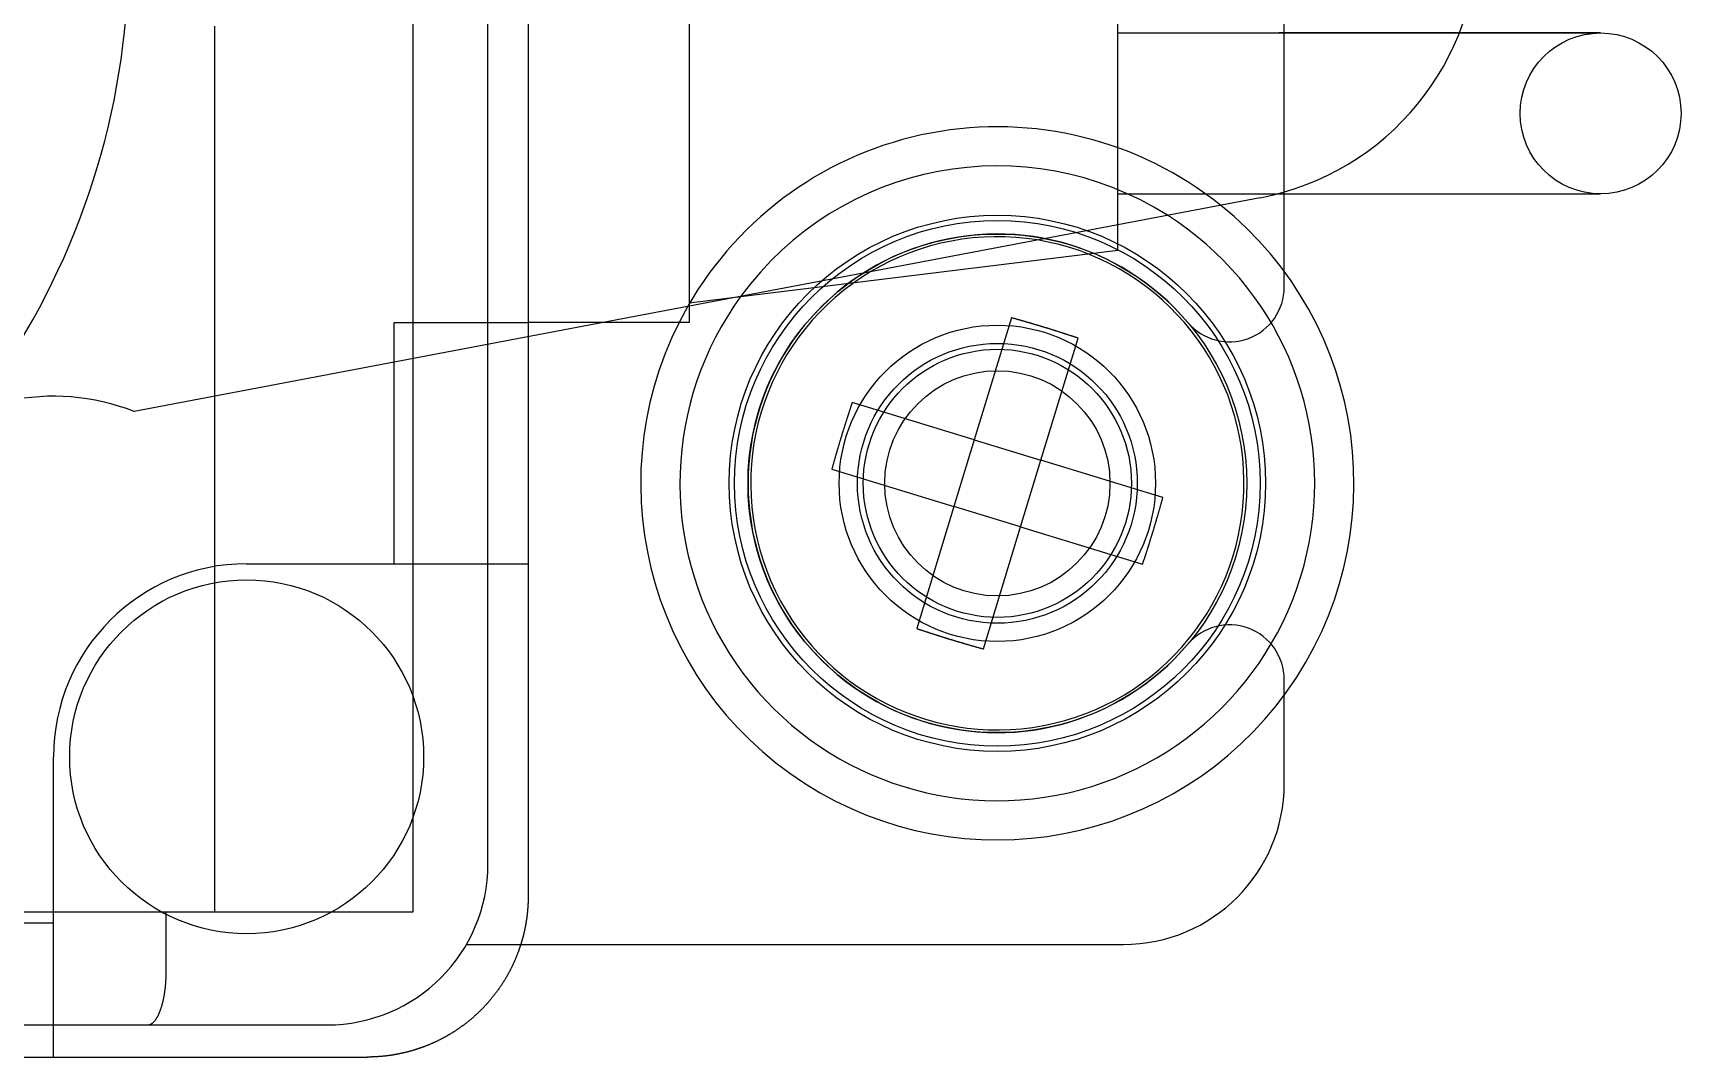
# Model space of a CAD drawing. Extents: x 3.27 to 9.48, y 3.29 to 7.63.
# Drawn here: x 4.996 to 5.601, y 6.2 to 6.576 of the extents above; entities that cross this region are included whole.
import ezdxf

# ---------------------------------------------------------------- set-up
doc = ezdxf.new("R2010")
doc.units = 0
doc.layers.add('HIDDEN_EDGES_ANSI_', color=7, linetype='CONTINUOUS')
doc.layers.add('VISIBLE_EDGES_ANSI_', color=7, linetype='CONTINUOUS')

msp = doc.modelspace()

# ---------------------------------------------------------------- linework, layer by layer
at = {"layer": 'HIDDEN_EDGES_ANSI_'}
for p, q in [((5.17743, 6.95223), (5.17743, 6.25931)), ((5.13511, 6.76183), (5.13511, 6.45672)), ((5.23648, 6.7416), (5.23648, 6.46994)), ((5.39396, 6.49653), (5.39396, 6.71501)), ((5.45499, 6.51787), (5.45499, 6.59658)), ((5.06237, 6.44292), (5.06237, 6.57872)), ((5.16267, 6.46196), (5.16267, 6.58236)), ((5.39396, 6.57624), (5.45302, 6.57624)), ((5.39396, 6.57624), (5.45302, 6.57624)), ((5.45302, 6.57624), (5.51931, 6.57624)), ((5.51931, 6.57624), (5.45302, 6.57624)), ((5.39396, 6.51719), (5.45302, 6.51719)), ((5.45302, 6.51719), (5.45499, 6.51719)), ((5.23648, 6.47719), (5.39396, 6.49653)), ((5.45499, 6.48295), (5.45499, 6.48864)), ((5.12822, 6.46994), (5.17743, 6.46994)), ((5.12822, 6.38136), (5.12822, 6.46994)), ((5.23648, 6.46994), (5.17743, 6.46994)), ((5.07408, 6.38136), (5.17743, 6.38136)), ((5.45499, 6.33314), (5.45499, 6.33883)), ((5.00322, 6.20026), (5.00322, 6.31049)), ((5.17743, 6.25931), (5.17743, 6.2593)), ((3.74731, 6.24947), (5.00322, 6.24947))]:
    msp.add_line(p, q, dxfattribs=at)
msp.add_polyline3d([(5.17743, 6.2593, 0), (5.17743, 6.25916, 0), (5.17743, 6.25902, 0), (5.17743, 6.25888, 0), (5.17743, 6.25873, 0), (5.17742, 6.25859, 0), (5.17742, 6.25845, 0), (5.17742, 6.25831, 0), (5.17742, 6.25817, 0), (5.17742, 6.25802, 0), (5.17741, 6.25788, 0), (5.17741, 6.25774, 0), (5.1774, 6.2576, 0), (5.1774, 6.25746, 0), (5.1774, 6.25731, 0), (5.17739, 6.25717, 0), (5.17739, 6.25703, 0), (5.17738, 6.25689, 0), (5.17737, 6.25675, 0), (5.17737, 6.25661, 0), (5.17736, 6.25646, 0), (5.17735, 6.25632, 0), (5.17735, 6.25618, 0), (5.17734, 6.25604, 0), (5.17733, 6.2559, 0), (5.17732, 6.25576, 0), (5.17731, 6.25562, 0), (5.1773, 6.25547, 0), (5.17729, 6.25533, 0), (5.17729, 6.25519, 0), (5.17728, 6.25505, 0), (5.17726, 6.25491, 0), (5.17725, 6.25477, 0), (5.17724, 6.25463, 0), (5.17723, 6.25448, 0), (5.17722, 6.25434, 0), (5.17721, 6.2542, 0), (5.1772, 6.25406, 0), (5.17718, 6.25392, 0), (5.17717, 6.25378, 0), (5.17716, 6.25364, 0), (5.17714, 6.2535, 0), (5.17713, 6.25336, 0), (5.17711, 6.25322, 0), (5.1771, 6.25307, 0), (5.17708, 6.25293, 0), (5.17707, 6.25279, 0), (5.17705, 6.25265, 0), (5.17704, 6.25251, 0), (5.17702, 6.25237, 0), (5.177, 6.25223, 0), (5.17699, 6.25209, 0), (5.17697, 6.25195, 0), (5.17695, 6.25181, 0), (5.17693, 6.25167, 0), (5.17691, 6.25153, 0), (5.1769, 6.25139, 0), (5.17688, 6.25125, 0), (5.17686, 6.25111, 0), (5.17684, 6.25097, 0), (5.17682, 6.25083, 0), (5.1768, 6.25069, 0), (5.17678, 6.25055, 0), (5.17675, 6.25041, 0), (5.17673, 6.25027, 0), (5.17671, 6.25013, 0), (5.17669, 6.24999, 0), (5.17667, 6.24985, 0), (5.17664, 6.24971, 0), (5.17662, 6.24957, 0), (5.1766, 6.24943, 0), (5.17657, 6.24929, 0), (5.17655, 6.24915, 0), (5.17652, 6.24901, 0), (5.1765, 6.24887, 0), (5.17647, 6.24873, 0), (5.17645, 6.2486, 0), (5.17642, 6.24846, 0), (5.1764, 6.24832, 0), (5.17637, 6.24818, 0), (5.17634, 6.24804, 0), (5.17632, 6.2479, 0), (5.17629, 6.24776, 0), (5.17626, 6.24762, 0), (5.17623, 6.24748, 0), (5.1762, 6.24735, 0), (5.17618, 6.24721, 0), (5.17615, 6.24707, 0), (5.17612, 6.24693, 0), (5.17609, 6.24679, 0), (5.17606, 6.24665, 0), (5.17603, 6.24652, 0), (5.176, 6.24638, 0), (5.17596, 6.24624, 0), (5.17593, 6.2461, 0), (5.1759, 6.24596, 0), (5.17587, 6.24583, 0), (5.17584, 6.24569, 0), (5.1758, 6.24555, 0), (5.17577, 6.24541, 0), (5.17574, 6.24528, 0), (5.1757, 6.24514, 0), (5.17567, 6.245, 0), (5.17563, 6.24486, 0), (5.1756, 6.24473, 0), (5.17556, 6.24459, 0), (5.17553, 6.24445, 0), (5.17549, 6.24432, 0), (5.17546, 6.24418, 0), (5.17542, 6.24404, 0), (5.17538, 6.24391, 0), (5.17535, 6.24377, 0), (5.17531, 6.24363, 0), (5.17527, 6.2435, 0), (5.17523, 6.24336, 0), (5.1752, 6.24322, 0), (5.17516, 6.24309, 0), (5.17512, 6.24295, 0), (5.17508, 6.24282, 0), (5.17504, 6.24268, 0), (5.175, 6.24254, 0), (5.17496, 6.24241, 0), (5.17492, 6.24227, 0), (5.17488, 6.24214, 0), (5.17483, 6.242, 0), (5.17479, 6.24187, 0), (5.17475, 6.24173, 0), (5.17471, 6.2416, 0)], dxfattribs=at)
for centre, radius in [((5.34967, 6.41089), 0.09843), ((5.34967, 6.41089), 0.09651), ((5.34967, 6.41089), 0.09154), ((5.34967, 6.41089), 0.05807), ((5.34967, 6.41089), 0.05807), ((5.34967, 6.41089), 0.05138), ((5.34967, 6.41089), 0.04921), ((5.34967, 6.41089), 0.04134), ((5.07408, 6.31049), 0.06496)]:
    msp.add_circle(centre, radius, dxfattribs=at)
for centre, radius, start, end in [((4.75519, 6.60577), 0.27559, 322.22039, 356.06953), ((5.34967, 6.41089), 0.13091, 51.26681, 150.22991), ((5.34967, 6.41089), 0.11654, 57.61858, 143.87814), ((5.34967, 6.41089), 0.09154, 40.21133, 319.78867), ((5.34967, 6.41089), 0.09055, 80.67099, 120.82573), ((5.43491, 6.48295), 0.02008, 220.21133, 0), ((5.07408, 6.31049), 0.07087, 90, 180), ((5.43491, 6.33883), 0.02008, 0, 139.78867)]:
    msp.add_arc(centre, radius, start, end, dxfattribs=at)
at = {"layer": 'VISIBLE_EDGES_ANSI_'}
for p, q in [((5.51931, 6.57624), (5.57113, 6.57624)), ((5.57113, 6.57624), (5.51931, 6.57624)), ((5.45499, 6.48864), (5.45499, 6.51787)), ((5.45499, 6.51719), (5.57113, 6.51719)), ((5.44615, 6.51577), (5.03274, 6.43729)), ((5.35482, 6.47167), (5.34116, 6.42686)), ((5.16267, 6.27112), (5.16267, 6.46196)), ((5.36564, 6.4194), (5.3793, 6.46421)), ((5.13511, 6.45672), (5.13511, 6.25341)), ((5.06237, 6.25341), (5.06237, 6.44292)), ((5.34116, 6.42686), (5.29635, 6.44051)), ((5.34116, 6.42686), (5.3337, 6.40238)), ((5.34116, 6.42686), (5.36564, 6.4194)), ((5.35818, 6.39492), (5.36564, 6.4194)), ((5.41046, 6.40574), (5.36564, 6.4194)), ((5.28889, 6.41603), (5.3337, 6.40238)), ((5.3337, 6.40238), (5.32005, 6.35756)), ((5.35818, 6.39492), (5.3337, 6.40238)), ((5.34453, 6.3501), (5.35818, 6.39492)), ((5.35818, 6.39492), (5.403, 6.38126)), ((5.45499, 6.30065), (5.45499, 6.33314)), ((5.06237, 6.25341), (4.91591, 6.25341)), ((5.04456, 6.23175), (5.04456, 6.25341)), ((5.13511, 6.25341), (5.06237, 6.25341)), ((5.15475, 6.2416), (5.39593, 6.2416)), ((4.90892, 6.21207), (5.03776, 6.21207)), ((5.03776, 6.21207), (5.10361, 6.21207)), ((4.90692, 6.20026), (5.11837, 6.20026)), ((5.11837, 6.20026), (5.11838, 6.20026))]:
    msp.add_line(p, q, dxfattribs=at)
for points in [[(5.3793, 6.46421, 0), (5.37911, 6.46427, 0), (5.37892, 6.46434, 0), (5.37873, 6.4644, 0), (5.37854, 6.46446, 0), (5.37835, 6.46453, 0), (5.37816, 6.46459, 0), (5.37797, 6.46465, 0), (5.37778, 6.46472, 0), (5.37759, 6.46478, 0), (5.3774, 6.46484, 0), (5.37721, 6.4649, 0), (5.37702, 6.46497, 0), (5.37683, 6.46503, 0), (5.37664, 6.46509, 0), (5.37645, 6.46515, 0), (5.37626, 6.46521, 0), (5.37607, 6.46528, 0), (5.37588, 6.46534, 0), (5.37569, 6.4654, 0), (5.3755, 6.46546, 0), (5.37531, 6.46552, 0), (5.37512, 6.46558, 0), (5.37493, 6.46565, 0), (5.37474, 6.46571, 0), (5.37455, 6.46577, 0), (5.37436, 6.46583, 0), (5.37417, 6.46589, 0), (5.37398, 6.46595, 0), (5.37379, 6.46601, 0), (5.3736, 6.46607, 0), (5.37341, 6.46614, 0), (5.37322, 6.4662, 0), (5.37303, 6.46626, 0), (5.37283, 6.46632, 0), (5.37264, 6.46638, 0), (5.37245, 6.46644, 0), (5.37226, 6.4665, 0), (5.37207, 6.46656, 0), (5.37188, 6.46662, 0), (5.37169, 6.46668, 0), (5.3715, 6.46674, 0), (5.37131, 6.4668, 0), (5.37112, 6.46686, 0), (5.37093, 6.46692, 0), (5.37074, 6.46698, 0), (5.37055, 6.46704, 0), (5.37036, 6.4671, 0), (5.37016, 6.46716, 0), (5.36997, 6.46722, 0), (5.36978, 6.46728, 0), (5.36959, 6.46734, 0), (5.3694, 6.4674, 0), (5.36921, 6.46746, 0), (5.36902, 6.46752, 0), (5.36883, 6.46757, 0), (5.36864, 6.46763, 0), (5.36845, 6.46769, 0), (5.36825, 6.46775, 0), (5.36806, 6.46781, 0), (5.36787, 6.46787, 0), (5.36768, 6.46793, 0), (5.36749, 6.46799, 0), (5.3673, 6.46804, 0), (5.36711, 6.4681, 0), (5.36692, 6.46816, 0), (5.36672, 6.46822, 0), (5.36653, 6.46828, 0), (5.36634, 6.46833, 0), (5.36615, 6.46839, 0), (5.36596, 6.46845, 0), (5.36577, 6.46851, 0), (5.36558, 6.46857, 0), (5.36538, 6.46862, 0), (5.36519, 6.46868, 0), (5.365, 6.46874, 0), (5.36481, 6.4688, 0), (5.36462, 6.46885, 0), (5.36443, 6.46891, 0), (5.36424, 6.46897, 0), (5.36404, 6.46902, 0), (5.36385, 6.46908, 0), (5.36366, 6.46914, 0), (5.36347, 6.4692, 0), (5.36328, 6.46925, 0), (5.36309, 6.46931, 0), (5.36289, 6.46937, 0), (5.3627, 6.46942, 0), (5.36251, 6.46948, 0), (5.36232, 6.46953, 0), (5.36213, 6.46959, 0), (5.36193, 6.46965, 0), (5.36174, 6.4697, 0), (5.36155, 6.46976, 0), (5.36136, 6.46982, 0), (5.36117, 6.46987, 0), (5.36097, 6.46993, 0), (5.36078, 6.46998, 0), (5.36059, 6.47004, 0), (5.3604, 6.47009, 0), (5.36021, 6.47015, 0), (5.36001, 6.4702, 0), (5.35982, 6.47026, 0), (5.35963, 6.47032, 0), (5.35944, 6.47037, 0), (5.35925, 6.47043, 0), (5.35905, 6.47048, 0), (5.35886, 6.47054, 0), (5.35867, 6.47059, 0), (5.35848, 6.47065, 0), (5.35828, 6.4707, 0), (5.35809, 6.47075, 0), (5.3579, 6.47081, 0), (5.35771, 6.47086, 0), (5.35751, 6.47092, 0), (5.35732, 6.47097, 0), (5.35713, 6.47103, 0), (5.35694, 6.47108, 0), (5.35674, 6.47113, 0), (5.35655, 6.47119, 0), (5.35636, 6.47124, 0), (5.35617, 6.4713, 0), (5.35597, 6.47135, 0), (5.35578, 6.4714, 0), (5.35559, 6.47146, 0), (5.3554, 6.47151, 0), (5.3552, 6.47156, 0), (5.35501, 6.47162, 0), (5.35482, 6.47167, 0)], [(5.29635, 6.44051, 0), (5.29629, 6.44032, 0), (5.29622, 6.44013, 0), (5.29616, 6.43994, 0), (5.2961, 6.43975, 0), (5.29603, 6.43956, 0), (5.29597, 6.43937, 0), (5.29591, 6.43918, 0), (5.29585, 6.43899, 0), (5.29578, 6.4388, 0), (5.29572, 6.43861, 0), (5.29566, 6.43842, 0), (5.2956, 6.43823, 0), (5.29553, 6.43804, 0), (5.29547, 6.43785, 0), (5.29541, 6.43766, 0), (5.29535, 6.43747, 0), (5.29528, 6.43728, 0), (5.29522, 6.43709, 0), (5.29516, 6.4369, 0), (5.2951, 6.43671, 0), (5.29504, 6.43652, 0), (5.29498, 6.43633, 0), (5.29491, 6.43614, 0), (5.29485, 6.43595, 0), (5.29479, 6.43576, 0), (5.29473, 6.43557, 0), (5.29467, 6.43538, 0), (5.29461, 6.43519, 0), (5.29455, 6.435, 0), (5.29449, 6.43481, 0), (5.29442, 6.43462, 0), (5.29436, 6.43443, 0), (5.2943, 6.43424, 0), (5.29424, 6.43405, 0), (5.29418, 6.43386, 0), (5.29412, 6.43367, 0), (5.29406, 6.43348, 0), (5.294, 6.43329, 0), (5.29394, 6.4331, 0), (5.29388, 6.43291, 0), (5.29382, 6.43271, 0), (5.29376, 6.43252, 0), (5.2937, 6.43233, 0), (5.29364, 6.43214, 0), (5.29358, 6.43195, 0), (5.29352, 6.43176, 0), (5.29346, 6.43157, 0), (5.2934, 6.43138, 0), (5.29334, 6.43119, 0), (5.29328, 6.431, 0), (5.29322, 6.43081, 0), (5.29316, 6.43062, 0), (5.2931, 6.43042, 0), (5.29305, 6.43023, 0), (5.29299, 6.43004, 0), (5.29293, 6.42985, 0), (5.29287, 6.42966, 0), (5.29281, 6.42947, 0), (5.29275, 6.42928, 0), (5.29269, 6.42909, 0), (5.29263, 6.4289, 0), (5.29258, 6.4287, 0), (5.29252, 6.42851, 0), (5.29246, 6.42832, 0), (5.2924, 6.42813, 0), (5.29234, 6.42794, 0), (5.29228, 6.42775, 0), (5.29223, 6.42756, 0), (5.29217, 6.42736, 0), (5.29211, 6.42717, 0), (5.29205, 6.42698, 0), (5.29199, 6.42679, 0), (5.29194, 6.4266, 0), (5.29188, 6.42641, 0), (5.29182, 6.42622, 0), (5.29176, 6.42602, 0), (5.29171, 6.42583, 0), (5.29165, 6.42564, 0), (5.29159, 6.42545, 0), (5.29154, 6.42526, 0), (5.29148, 6.42507, 0), (5.29142, 6.42487, 0), (5.29137, 6.42468, 0), (5.29131, 6.42449, 0), (5.29125, 6.4243, 0), (5.2912, 6.42411, 0), (5.29114, 6.42392, 0), (5.29108, 6.42372, 0), (5.29103, 6.42353, 0), (5.29097, 6.42334, 0), (5.29091, 6.42315, 0), (5.29086, 6.42296, 0), (5.2908, 6.42276, 0), (5.29075, 6.42257, 0), (5.29069, 6.42238, 0), (5.29063, 6.42219, 0), (5.29058, 6.422, 0), (5.29052, 6.4218, 0), (5.29047, 6.42161, 0), (5.29041, 6.42142, 0), (5.29036, 6.42123, 0), (5.2903, 6.42104, 0), (5.29025, 6.42084, 0), (5.29019, 6.42065, 0), (5.29014, 6.42046, 0), (5.29008, 6.42027, 0), (5.29003, 6.42007, 0), (5.28997, 6.41988, 0), (5.28992, 6.41969, 0), (5.28986, 6.4195, 0), (5.28981, 6.41931, 0), (5.28975, 6.41911, 0), (5.2897, 6.41892, 0), (5.28964, 6.41873, 0), (5.28959, 6.41854, 0), (5.28953, 6.41834, 0), (5.28948, 6.41815, 0), (5.28943, 6.41796, 0), (5.28937, 6.41777, 0), (5.28932, 6.41757, 0), (5.28926, 6.41738, 0), (5.28921, 6.41719, 0), (5.28916, 6.417, 0), (5.2891, 6.4168, 0), (5.28905, 6.41661, 0), (5.289, 6.41642, 0), (5.28894, 6.41623, 0), (5.28889, 6.41603, 0)], [(5.403, 6.38126, 0), (5.40306, 6.38145, 0), (5.40312, 6.38164, 0), (5.40319, 6.38183, 0), (5.40325, 6.38202, 0), (5.40331, 6.38221, 0), (5.40338, 6.3824, 0), (5.40344, 6.38259, 0), (5.4035, 6.38278, 0), (5.40356, 6.38297, 0), (5.40363, 6.38316, 0), (5.40369, 6.38335, 0), (5.40375, 6.38354, 0), (5.40381, 6.38373, 0), (5.40388, 6.38392, 0), (5.40394, 6.38411, 0), (5.404, 6.3843, 0), (5.40406, 6.38449, 0), (5.40412, 6.38468, 0), (5.40419, 6.38487, 0), (5.40425, 6.38506, 0), (5.40431, 6.38525, 0), (5.40437, 6.38544, 0), (5.40443, 6.38563, 0), (5.40449, 6.38582, 0), (5.40456, 6.38601, 0), (5.40462, 6.3862, 0), (5.40468, 6.38639, 0), (5.40474, 6.38658, 0), (5.4048, 6.38677, 0), (5.40486, 6.38696, 0), (5.40492, 6.38715, 0), (5.40498, 6.38734, 0), (5.40504, 6.38754, 0), (5.4051, 6.38773, 0), (5.40516, 6.38792, 0), (5.40522, 6.38811, 0), (5.40529, 6.3883, 0), (5.40535, 6.38849, 0), (5.40541, 6.38868, 0), (5.40547, 6.38887, 0), (5.40553, 6.38906, 0), (5.40559, 6.38925, 0), (5.40565, 6.38944, 0), (5.40571, 6.38963, 0), (5.40577, 6.38982, 0), (5.40583, 6.39001, 0), (5.40589, 6.3902, 0), (5.40595, 6.3904, 0), (5.406, 6.39059, 0), (5.40606, 6.39078, 0), (5.40612, 6.39097, 0), (5.40618, 6.39116, 0), (5.40624, 6.39135, 0), (5.4063, 6.39154, 0), (5.40636, 6.39173, 0), (5.40642, 6.39192, 0), (5.40648, 6.39211, 0), (5.40654, 6.39231, 0), (5.4066, 6.3925, 0), (5.40665, 6.39269, 0), (5.40671, 6.39288, 0), (5.40677, 6.39307, 0), (5.40683, 6.39326, 0), (5.40689, 6.39345, 0), (5.40695, 6.39364, 0), (5.407, 6.39384, 0), (5.40706, 6.39403, 0), (5.40712, 6.39422, 0), (5.40718, 6.39441, 0), (5.40724, 6.3946, 0), (5.40729, 6.39479, 0), (5.40735, 6.39498, 0), (5.40741, 6.39518, 0), (5.40747, 6.39537, 0), (5.40752, 6.39556, 0), (5.40758, 6.39575, 0), (5.40764, 6.39594, 0), (5.4077, 6.39613, 0), (5.40775, 6.39633, 0), (5.40781, 6.39652, 0), (5.40787, 6.39671, 0), (5.40792, 6.3969, 0), (5.40798, 6.39709, 0), (5.40804, 6.39728, 0), (5.40809, 6.39748, 0), (5.40815, 6.39767, 0), (5.40821, 6.39786, 0), (5.40826, 6.39805, 0), (5.40832, 6.39824, 0), (5.40838, 6.39843, 0), (5.40843, 6.39863, 0), (5.40849, 6.39882, 0), (5.40855, 6.39901, 0), (5.4086, 6.3992, 0), (5.40866, 6.39939, 0), (5.40871, 6.39959, 0), (5.40877, 6.39978, 0), (5.40882, 6.39997, 0), (5.40888, 6.40016, 0), (5.40894, 6.40035, 0), (5.40899, 6.40055, 0), (5.40905, 6.40074, 0), (5.4091, 6.40093, 0), (5.40916, 6.40112, 0), (5.40921, 6.40132, 0), (5.40927, 6.40151, 0), (5.40932, 6.4017, 0), (5.40938, 6.40189, 0), (5.40943, 6.40208, 0), (5.40949, 6.40228, 0), (5.40954, 6.40247, 0), (5.40959, 6.40266, 0), (5.40965, 6.40285, 0), (5.4097, 6.40305, 0), (5.40976, 6.40324, 0), (5.40981, 6.40343, 0), (5.40987, 6.40362, 0), (5.40992, 6.40382, 0), (5.40997, 6.40401, 0), (5.41003, 6.4042, 0), (5.41008, 6.40439, 0), (5.41014, 6.40459, 0), (5.41019, 6.40478, 0), (5.41024, 6.40497, 0), (5.4103, 6.40516, 0), (5.41035, 6.40536, 0), (5.4104, 6.40555, 0), (5.41046, 6.40574, 0)], [(5.32005, 6.35756, 0), (5.32024, 6.3575, 0), (5.32043, 6.35744, 0), (5.32062, 6.35737, 0), (5.32081, 6.35731, 0), (5.321, 6.35725, 0), (5.32119, 6.35718, 0), (5.32138, 6.35712, 0), (5.32157, 6.35706, 0), (5.32176, 6.357, 0), (5.32195, 6.35693, 0), (5.32214, 6.35687, 0), (5.32233, 6.35681, 0), (5.32252, 6.35675, 0), (5.32271, 6.35668, 0), (5.3229, 6.35662, 0), (5.32309, 6.35656, 0), (5.32328, 6.3565, 0), (5.32347, 6.35644, 0), (5.32366, 6.35637, 0), (5.32385, 6.35631, 0), (5.32404, 6.35625, 0), (5.32423, 6.35619, 0), (5.32442, 6.35613, 0), (5.32461, 6.35607, 0), (5.3248, 6.35601, 0), (5.32499, 6.35594, 0), (5.32518, 6.35588, 0), (5.32537, 6.35582, 0), (5.32556, 6.35576, 0), (5.32575, 6.3557, 0), (5.32594, 6.35564, 0), (5.32613, 6.35558, 0), (5.32632, 6.35552, 0), (5.32651, 6.35546, 0), (5.3267, 6.3554, 0), (5.32689, 6.35534, 0), (5.32708, 6.35528, 0), (5.32727, 6.35521, 0), (5.32746, 6.35515, 0), (5.32766, 6.35509, 0), (5.32785, 6.35503, 0), (5.32804, 6.35497, 0), (5.32823, 6.35491, 0), (5.32842, 6.35485, 0), (5.32861, 6.35479, 0), (5.3288, 6.35473, 0), (5.32899, 6.35467, 0), (5.32918, 6.35462, 0), (5.32937, 6.35456, 0), (5.32956, 6.3545, 0), (5.32975, 6.35444, 0), (5.32995, 6.35438, 0), (5.33014, 6.35432, 0), (5.33033, 6.35426, 0), (5.33052, 6.3542, 0), (5.33071, 6.35414, 0), (5.3309, 6.35408, 0), (5.33109, 6.35402, 0), (5.33128, 6.35397, 0), (5.33147, 6.35391, 0), (5.33167, 6.35385, 0), (5.33186, 6.35379, 0), (5.33205, 6.35373, 0), (5.33224, 6.35367, 0), (5.33243, 6.35361, 0), (5.33262, 6.35356, 0), (5.33281, 6.3535, 0), (5.333, 6.35344, 0), (5.3332, 6.35338, 0), (5.33339, 6.35332, 0), (5.33358, 6.35327, 0), (5.33377, 6.35321, 0), (5.33396, 6.35315, 0), (5.33415, 6.35309, 0), (5.33434, 6.35304, 0), (5.33454, 6.35298, 0), (5.33473, 6.35292, 0), (5.33492, 6.35286, 0), (5.33511, 6.35281, 0), (5.3353, 6.35275, 0), (5.33549, 6.35269, 0), (5.33569, 6.35264, 0), (5.33588, 6.35258, 0), (5.33607, 6.35252, 0), (5.33626, 6.35247, 0), (5.33645, 6.35241, 0), (5.33664, 6.35235, 0), (5.33684, 6.3523, 0), (5.33703, 6.35224, 0), (5.33722, 6.35218, 0), (5.33741, 6.35213, 0), (5.3376, 6.35207, 0), (5.3378, 6.35202, 0), (5.33799, 6.35196, 0), (5.33818, 6.3519, 0), (5.33837, 6.35185, 0), (5.33856, 6.35179, 0), (5.33876, 6.35174, 0), (5.33895, 6.35168, 0), (5.33914, 6.35163, 0), (5.33933, 6.35157, 0), (5.33952, 6.35151, 0), (5.33972, 6.35146, 0), (5.33991, 6.3514, 0), (5.3401, 6.35135, 0), (5.34029, 6.35129, 0), (5.34049, 6.35124, 0), (5.34068, 6.35118, 0), (5.34087, 6.35113, 0), (5.34106, 6.35107, 0), (5.34126, 6.35102, 0), (5.34145, 6.35097, 0), (5.34164, 6.35091, 0), (5.34183, 6.35086, 0), (5.34202, 6.3508, 0), (5.34222, 6.35075, 0), (5.34241, 6.35069, 0), (5.3426, 6.35064, 0), (5.34279, 6.35059, 0), (5.34299, 6.35053, 0), (5.34318, 6.35048, 0), (5.34337, 6.35042, 0), (5.34356, 6.35037, 0), (5.34376, 6.35032, 0), (5.34395, 6.35026, 0), (5.34414, 6.35021, 0), (5.34434, 6.35016, 0), (5.34453, 6.3501, 0)], [(5.17471, 6.2416, 0), (5.17465, 6.24141, 0), (5.17459, 6.24122, 0), (5.17453, 6.24104, 0), (5.17447, 6.24085, 0), (5.17441, 6.24067, 0), (5.17435, 6.24048, 0), (5.17428, 6.2403, 0), (5.17422, 6.24011, 0), (5.17416, 6.23993, 0), (5.17409, 6.23974, 0), (5.17403, 6.23956, 0), (5.17396, 6.23938, 0), (5.1739, 6.23919, 0), (5.17383, 6.23901, 0), (5.17376, 6.23883, 0), (5.17369, 6.23864, 0), (5.17363, 6.23846, 0), (5.17356, 6.23828, 0), (5.17349, 6.23809, 0), (5.17342, 6.23791, 0), (5.17334, 6.23773, 0), (5.17327, 6.23755, 0), (5.1732, 6.23737, 0), (5.17313, 6.23719, 0), (5.17305, 6.237, 0), (5.17298, 6.23682, 0), (5.1729, 6.23664, 0), (5.17283, 6.23646, 0), (5.17275, 6.23628, 0), (5.17268, 6.2361, 0), (5.1726, 6.23592, 0), (5.17252, 6.23574, 0), (5.17244, 6.23556, 0), (5.17236, 6.23538, 0), (5.17228, 6.23521, 0), (5.1722, 6.23503, 0), (5.17212, 6.23485, 0), (5.17204, 6.23467, 0), (5.17196, 6.2345, 0), (5.17188, 6.23432, 0), (5.1718, 6.23414, 0), (5.17171, 6.23396, 0), (5.17163, 6.23379, 0), (5.17154, 6.23361, 0), (5.17146, 6.23344, 0), (5.17137, 6.23326, 0), (5.17129, 6.23309, 0), (5.1712, 6.23291, 0), (5.17111, 6.23274, 0), (5.17102, 6.23256, 0), (5.17094, 6.23239, 0), (5.17085, 6.23222, 0), (5.17076, 6.23204, 0), (5.17067, 6.23187, 0), (5.17058, 6.2317, 0), (5.17048, 6.23153, 0), (5.17039, 6.23135, 0), (5.1703, 6.23118, 0), (5.17021, 6.23101, 0), (5.17011, 6.23084, 0), (5.17002, 6.23067, 0), (5.16992, 6.2305, 0), (5.16983, 6.23033, 0), (5.16973, 6.23016, 0), (5.16964, 6.22999, 0), (5.16954, 6.22982, 0), (5.16944, 6.22965, 0), (5.16934, 6.22948, 0), (5.16924, 6.22932, 0), (5.16914, 6.22915, 0), (5.16905, 6.22898, 0), (5.16894, 6.22882, 0), (5.16884, 6.22865, 0), (5.16874, 6.22848, 0), (5.16864, 6.22832, 0), (5.16854, 6.22815, 0), (5.16844, 6.22799, 0), (5.16833, 6.22782, 0), (5.16823, 6.22766, 0), (5.16812, 6.22749, 0), (5.16802, 6.22733, 0), (5.16791, 6.22716, 0), (5.16781, 6.227, 0), (5.1677, 6.22684, 0), (5.16759, 6.22668, 0), (5.16748, 6.22651, 0), (5.16737, 6.22635, 0), (5.16727, 6.22619, 0), (5.16716, 6.22603, 0), (5.16705, 6.22587, 0), (5.16694, 6.22571, 0), (5.16682, 6.22555, 0), (5.16671, 6.22539, 0), (5.1666, 6.22523, 0), (5.16649, 6.22507, 0), (5.16638, 6.22491, 0), (5.16626, 6.22475, 0), (5.16615, 6.2246, 0), (5.16603, 6.22444, 0), (5.16592, 6.22428, 0), (5.1658, 6.22413, 0), (5.16569, 6.22397, 0), (5.16557, 6.22381, 0), (5.16545, 6.22366, 0), (5.16533, 6.2235, 0), (5.16521, 6.22335, 0), (5.1651, 6.22319, 0), (5.16498, 6.22304, 0), (5.16486, 6.22289, 0), (5.16474, 6.22273, 0), (5.16461, 6.22258, 0), (5.16449, 6.22243, 0), (5.16437, 6.22228, 0), (5.16425, 6.22212, 0), (5.16413, 6.22197, 0), (5.164, 6.22182, 0), (5.16388, 6.22167, 0), (5.16375, 6.22152, 0), (5.16363, 6.22137, 0), (5.1635, 6.22122, 0), (5.16338, 6.22107, 0), (5.16325, 6.22092, 0), (5.16312, 6.22078, 0), (5.163, 6.22063, 0), (5.16287, 6.22048, 0), (5.16274, 6.22033, 0), (5.16261, 6.22019, 0), (5.16248, 6.22004, 0), (5.16235, 6.2199, 0), (5.16222, 6.21975, 0), (5.16209, 6.21961, 0), (5.16196, 6.21946, 0), (5.16182, 6.21932, 0), (5.16169, 6.21917, 0), (5.16156, 6.21903, 0), (5.16143, 6.21889, 0), (5.16129, 6.21875, 0), (5.16116, 6.21861, 0), (5.16102, 6.21846, 0), (5.16089, 6.21832, 0), (5.16075, 6.21818, 0), (5.16061, 6.21804, 0), (5.16048, 6.2179, 0), (5.16034, 6.21776, 0), (5.1602, 6.21762, 0), (5.16006, 6.21749, 0), (5.15993, 6.21735, 0), (5.15979, 6.21721, 0), (5.15965, 6.21707, 0), (5.15951, 6.21694, 0), (5.15937, 6.2168, 0), (5.15922, 6.21667, 0), (5.15908, 6.21653, 0), (5.15894, 6.2164, 0), (5.1588, 6.21626, 0), (5.15866, 6.21613, 0), (5.15851, 6.216, 0), (5.15837, 6.21586, 0), (5.15823, 6.21573, 0), (5.15808, 6.2156, 0), (5.15794, 6.21547, 0), (5.15779, 6.21534, 0), (5.15765, 6.21521, 0), (5.1575, 6.21508, 0), (5.15735, 6.21495, 0), (5.15721, 6.21482, 0), (5.15706, 6.21469, 0), (5.15691, 6.21457, 0), (5.15677, 6.21444, 0), (5.15662, 6.21431, 0), (5.15647, 6.21419, 0), (5.15632, 6.21406, 0), (5.15617, 6.21394, 0), (5.15602, 6.21381, 0), (5.15587, 6.21369, 0), (5.15572, 6.21356, 0), (5.15557, 6.21344, 0), (5.15542, 6.21332, 0), (5.15526, 6.2132, 0), (5.15511, 6.21307, 0), (5.15496, 6.21295, 0), (5.1548, 6.21283, 0), (5.15465, 6.21271, 0), (5.1545, 6.21259, 0), (5.15434, 6.21248, 0), (5.15419, 6.21236, 0), (5.15403, 6.21224, 0), (5.15388, 6.21212, 0), (5.15372, 6.212, 0), (5.15357, 6.21189, 0), (5.15341, 6.21177, 0), (5.15325, 6.21166, 0), (5.15309, 6.21154, 0), (5.15294, 6.21143, 0), (5.15278, 6.21131, 0), (5.15262, 6.2112, 0), (5.15246, 6.21109, 0), (5.1523, 6.21098, 0), (5.15214, 6.21086, 0), (5.15198, 6.21075, 0), (5.15182, 6.21064, 0), (5.15166, 6.21053, 0), (5.1515, 6.21042, 0), (5.15134, 6.21031, 0), (5.15118, 6.21021, 0), (5.15102, 6.2101, 0), (5.15085, 6.20999, 0), (5.15069, 6.20988, 0), (5.15053, 6.20978, 0), (5.15036, 6.20967, 0), (5.1502, 6.20957, 0), (5.15004, 6.20946, 0), (5.14987, 6.20936, 0), (5.14971, 6.20925, 0), (5.14954, 6.20915, 0), (5.14937, 6.20905, 0), (5.14921, 6.20895, 0), (5.14904, 6.20885, 0), (5.14888, 6.20874, 0), (5.14871, 6.20864, 0), (5.14854, 6.20854, 0), (5.14837, 6.20844, 0), (5.14821, 6.20835, 0), (5.14804, 6.20825, 0), (5.14787, 6.20815, 0), (5.1477, 6.20805, 0), (5.14753, 6.20796, 0), (5.14736, 6.20786, 0), (5.14719, 6.20777, 0), (5.14702, 6.20767, 0), (5.14685, 6.20758, 0), (5.14668, 6.20748, 0), (5.14651, 6.20739, 0), (5.14634, 6.2073, 0), (5.14616, 6.2072, 0), (5.14599, 6.20711, 0), (5.14582, 6.20702, 0), (5.14565, 6.20693, 0), (5.14547, 6.20684, 0), (5.1453, 6.20675, 0), (5.14513, 6.20666, 0), (5.14495, 6.20658, 0), (5.14478, 6.20649, 0), (5.1446, 6.2064, 0), (5.14443, 6.20632, 0), (5.14425, 6.20623, 0), (5.14408, 6.20614, 0), (5.1439, 6.20606, 0), (5.14372, 6.20598, 0), (5.14355, 6.20589, 0), (5.14337, 6.20581, 0), (5.14319, 6.20573, 0), (5.14302, 6.20564, 0), (5.14284, 6.20556, 0), (5.14266, 6.20548, 0), (5.14248, 6.2054, 0), (5.1423, 6.20532, 0), (5.14213, 6.20524, 0), (5.14195, 6.20517, 0), (5.14177, 6.20509, 0), (5.14159, 6.20501, 0), (5.14141, 6.20493, 0), (5.14123, 6.20486, 0), (5.14105, 6.20478, 0), (5.14087, 6.20471, 0), (5.14068, 6.20463, 0), (5.1405, 6.20456, 0), (5.14032, 6.20449, 0), (5.14014, 6.20441, 0), (5.13996, 6.20434, 0), (5.13978, 6.20427, 0), (5.13959, 6.2042, 0), (5.13941, 6.20413, 0), (5.13923, 6.20406, 0), (5.13905, 6.20399, 0), (5.13886, 6.20393, 0), (5.13868, 6.20386, 0), (5.13849, 6.20379, 0), (5.13831, 6.20372, 0), (5.13813, 6.20366, 0), (5.13794, 6.20359, 0), (5.13776, 6.20353, 0), (5.13757, 6.20347, 0), (5.13739, 6.2034, 0), (5.1372, 6.20334, 0), (5.13702, 6.20328, 0), (5.13683, 6.20322, 0), (5.13665, 6.20316, 0), (5.13646, 6.2031, 0), (5.13627, 6.20304, 0), (5.13609, 6.20298, 0), (5.1359, 6.20292, 0), (5.13572, 6.20286, 0), (5.13553, 6.2028, 0), (5.13534, 6.20275, 0), (5.13515, 6.20269, 0), (5.13497, 6.20264, 0), (5.13478, 6.20258, 0), (5.13459, 6.20253, 0), (5.1344, 6.20247, 0), (5.13421, 6.20242, 0), (5.13403, 6.20237, 0), (5.13384, 6.20232, 0), (5.13365, 6.20227, 0), (5.13346, 6.20222, 0), (5.13327, 6.20217, 0), (5.13308, 6.20212, 0), (5.13289, 6.20207, 0), (5.1327, 6.20202, 0), (5.13251, 6.20198, 0), (5.13232, 6.20193, 0), (5.13213, 6.20188, 0), (5.13194, 6.20184, 0), (5.13175, 6.20179, 0), (5.13156, 6.20175, 0), (5.13137, 6.20171, 0), (5.13118, 6.20166, 0), (5.13099, 6.20162, 0), (5.1308, 6.20158, 0), (5.13061, 6.20154, 0), (5.13042, 6.2015, 0), (5.13022, 6.20146, 0), (5.13003, 6.20142, 0), (5.12984, 6.20138, 0), (5.12965, 6.20134, 0), (5.12946, 6.20131, 0), (5.12926, 6.20127, 0), (5.12907, 6.20123, 0), (5.12888, 6.2012, 0), (5.12869, 6.20116, 0), (5.12849, 6.20113, 0), (5.1283, 6.2011, 0), (5.12811, 6.20107, 0), (5.12792, 6.20103, 0), (5.12772, 6.201, 0), (5.12753, 6.20097, 0), (5.12734, 6.20094, 0), (5.12714, 6.20091, 0), (5.12695, 6.20088, 0), (5.12676, 6.20086, 0), (5.12656, 6.20083, 0), (5.12637, 6.2008, 0), (5.12618, 6.20078, 0), (5.12598, 6.20075, 0), (5.12579, 6.20072, 0), (5.12559, 6.2007, 0), (5.1254, 6.20068, 0), (5.12521, 6.20065, 0), (5.12501, 6.20063, 0), (5.12482, 6.20061, 0), (5.12462, 6.20059, 0), (5.12443, 6.20057, 0), (5.12424, 6.20055, 0), (5.12404, 6.20053, 0), (5.12385, 6.20051, 0), (5.12365, 6.20049, 0), (5.12346, 6.20048, 0), (5.12326, 6.20046, 0), (5.12307, 6.20044, 0), (5.12287, 6.20043, 0), (5.12268, 6.20041, 0), (5.12248, 6.2004, 0), (5.12229, 6.20039, 0), (5.12209, 6.20037, 0), (5.1219, 6.20036, 0), (5.1217, 6.20035, 0), (5.12151, 6.20034, 0), (5.12131, 6.20033, 0), (5.12112, 6.20032, 0), (5.12092, 6.20031, 0), (5.12073, 6.2003, 0), (5.12053, 6.2003, 0), (5.12034, 6.20029, 0), (5.12014, 6.20028, 0), (5.11994, 6.20028, 0), (5.11975, 6.20027, 0), (5.11955, 6.20027, 0), (5.11936, 6.20027, 0), (5.11916, 6.20026, 0), (5.11897, 6.20026, 0), (5.11877, 6.20026, 0), (5.11858, 6.20026, 0), (5.11838, 6.20026, 0)], [(5.03776, 6.21207, 0), (5.03785, 6.21207, 0), (5.03793, 6.21207, 0), (5.03801, 6.21208, 0), (5.0381, 6.21209, 0), (5.03818, 6.21211, 0), (5.03826, 6.21212, 0), (5.03835, 6.21214, 0), (5.03843, 6.21216, 0), (5.03851, 6.21219, 0), (5.03859, 6.21222, 0), (5.03868, 6.21225, 0), (5.03876, 6.21228, 0), (5.03884, 6.21232, 0), (5.03892, 6.21236, 0), (5.03901, 6.2124, 0), (5.03909, 6.21245, 0), (5.03917, 6.2125, 0), (5.03925, 6.21255, 0), (5.03933, 6.2126, 0), (5.03941, 6.21266, 0), (5.03949, 6.21272, 0), (5.03957, 6.21278, 0), (5.03965, 6.21285, 0), (5.03973, 6.21292, 0), (5.03981, 6.21299, 0), (5.03989, 6.21306, 0), (5.03997, 6.21314, 0), (5.04005, 6.21322, 0), (5.04013, 6.2133, 0), (5.04021, 6.21339, 0), (5.04029, 6.21348, 0), (5.04036, 6.21357, 0), (5.04044, 6.21366, 0), (5.04052, 6.21376, 0), (5.04059, 6.21386, 0), (5.04067, 6.21396, 0), (5.04074, 6.21406, 0), (5.04082, 6.21417, 0), (5.04089, 6.21428, 0), (5.04096, 6.21439, 0), (5.04104, 6.21451, 0), (5.04111, 6.21463, 0), (5.04118, 6.21475, 0), (5.04125, 6.21487, 0), (5.04133, 6.21499, 0), (5.0414, 6.21512, 0), (5.04147, 6.21525, 0), (5.04154, 6.21539, 0), (5.04161, 6.21552, 0), (5.04167, 6.21566, 0), (5.04174, 6.2158, 0), (5.04181, 6.21594, 0), (5.04188, 6.21609, 0), (5.04194, 6.21623, 0), (5.04201, 6.21638, 0), (5.04207, 6.21654, 0), (5.04214, 6.21669, 0), (5.0422, 6.21685, 0), (5.04226, 6.21701, 0), (5.04232, 6.21717, 0), (5.04239, 6.21733, 0), (5.04245, 6.2175, 0), (5.04251, 6.21766, 0), (5.04257, 6.21783, 0), (5.04262, 6.21801, 0), (5.04268, 6.21818, 0), (5.04274, 6.21836, 0), (5.0428, 6.21853, 0), (5.04285, 6.21871, 0), (5.04291, 6.2189, 0), (5.04296, 6.21908, 0), (5.04301, 6.21927, 0), (5.04307, 6.21945, 0), (5.04312, 6.21964, 0), (5.04317, 6.21983, 0), (5.04322, 6.22003, 0), (5.04327, 6.22022, 0), (5.04332, 6.22042, 0), (5.04336, 6.22062, 0), (5.04341, 6.22082, 0), (5.04346, 6.22102, 0), (5.0435, 6.22122, 0), (5.04355, 6.22143, 0), (5.04359, 6.22163, 0), (5.04363, 6.22184, 0), (5.04367, 6.22205, 0), (5.04371, 6.22226, 0), (5.04375, 6.22247, 0), (5.04379, 6.22269, 0), (5.04383, 6.2229, 0), (5.04387, 6.22312, 0), (5.0439, 6.22334, 0), (5.04394, 6.22356, 0), (5.04397, 6.22378, 0), (5.04401, 6.224, 0), (5.04404, 6.22422, 0), (5.04407, 6.22444, 0), (5.0441, 6.22467, 0), (5.04413, 6.22489, 0), (5.04416, 6.22512, 0), (5.04419, 6.22535, 0), (5.04421, 6.22558, 0), (5.04424, 6.22581, 0), (5.04426, 6.22604, 0), (5.04429, 6.22627, 0), (5.04431, 6.2265, 0), (5.04433, 6.22674, 0), (5.04435, 6.22697, 0), (5.04437, 6.22721, 0), (5.04439, 6.22744, 0), (5.04441, 6.22768, 0), (5.04442, 6.22791, 0), (5.04444, 6.22815, 0), (5.04446, 6.22839, 0), (5.04447, 6.22863, 0), (5.04448, 6.22887, 0), (5.04449, 6.2291, 0), (5.0445, 6.22934, 0), (5.04451, 6.22958, 0), (5.04452, 6.22982, 0), (5.04453, 6.23006, 0), (5.04454, 6.23031, 0), (5.04454, 6.23055, 0), (5.04455, 6.23079, 0), (5.04455, 6.23103, 0), (5.04455, 6.23127, 0), (5.04455, 6.23151, 0), (5.04456, 6.23175, 0)]]:
    msp.add_polyline3d(points, dxfattribs=at)
msp.add_circle((5.57113, 6.54671), 0.02953, dxfattribs=at)
for centre, radius, start, end in [((5.42779, 6.61247), 0.09843, 280.74836, 80.3925), ((5.34967, 6.41089), 0.13091, 150.22991, 51.26681), ((5.34967, 6.41089), 0.11654, 143.87814, 57.61858), ((5.34967, 6.41089), 0.09055, 120.82573, 80.67099), ((5.00332, 6.36253), 0.08034, 68.5185, 202.62236), ((5.39593, 6.30065), 0.05906, 270, 0), ((5.10361, 6.27112), 0.05906, 270, 0)]:
    msp.add_arc(centre, radius, start, end, dxfattribs=at)

doc.saveas('drawing.dxf')
